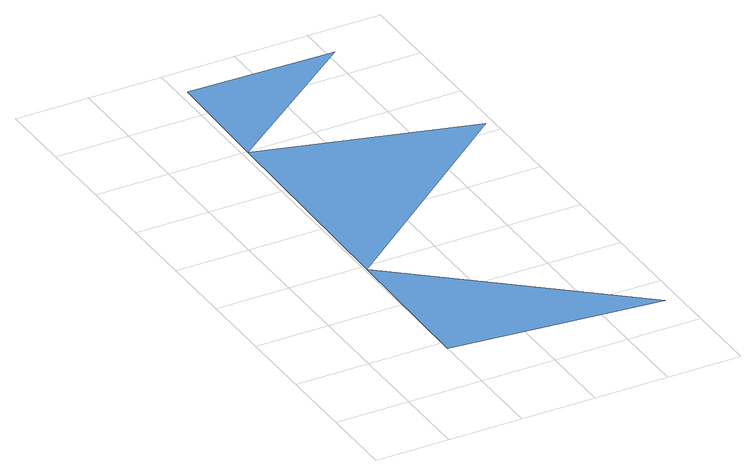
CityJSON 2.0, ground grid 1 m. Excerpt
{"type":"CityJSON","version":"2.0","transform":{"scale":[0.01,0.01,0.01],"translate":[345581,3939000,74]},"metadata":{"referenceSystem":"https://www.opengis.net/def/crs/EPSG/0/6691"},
"CityObjects":{
"waterbody1":{"type":"WaterBody","attributes":{"name":"6","class":"1140","function":"1","WaterBodyRiverFloodingRiskAttribute.description":"3","WaterBodyRiverFloodingRiskAttribute.rankOrg":"1","WaterBodyRiverFloodingRiskAttribute.adminType":"2","WaterBodyRiverFloodingRiskAttribute.scale":"L1"},"geometry":[{"type":"MultiSurface","lod":"1","boundaries":[[[0,1,2]],[[3,4,2]],[[5,6,4]]]}]}
},
"vertices":[
[99,84,35],[382,56,35],[103,292,34],[390,519,34],[108,598,34],[311,751,34],[111,755,34]
]}
